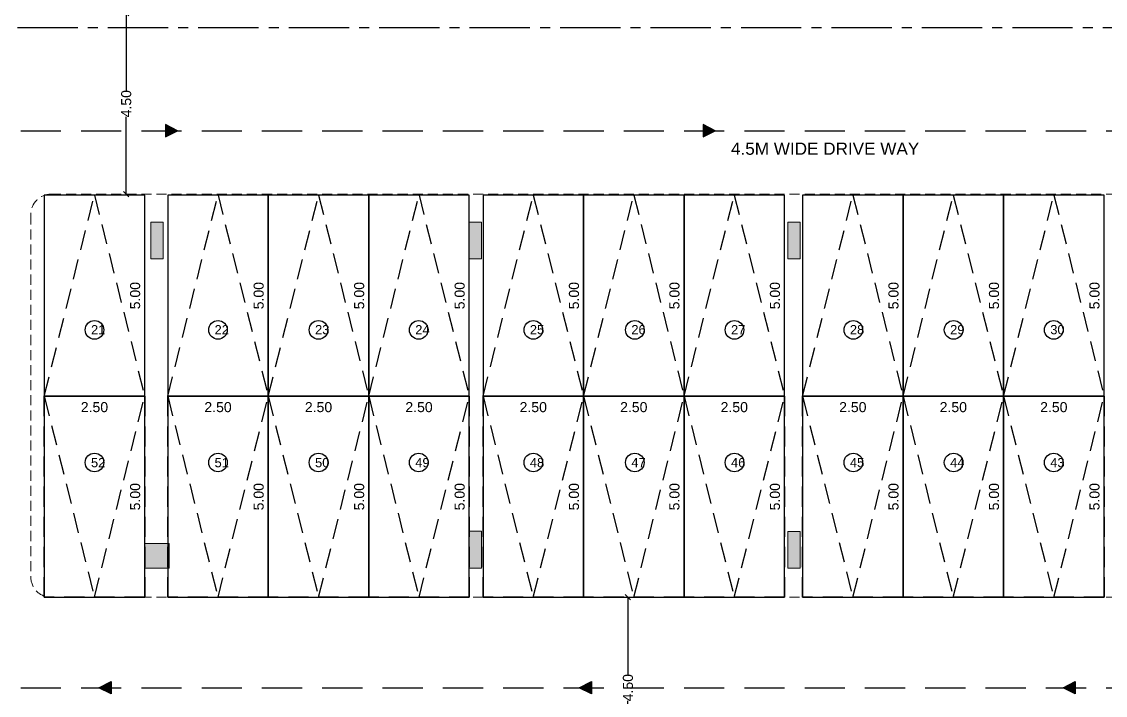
# Model space of a CAD drawing. Header units: metres. Extents: x 71870 to 72053, y 12512 to 13084.
# Drawn here: x 71914.76 to 71941.71, y 13051.27 to 13068.02 of the extents above; entities that cross this region are included whole.
import ezdxf

# ---------------------------------------------------------------- set-up
doc = ezdxf.new("R2010")
doc.units = ezdxf.units.M
doc.header["$MEASUREMENT"] = 0
for name, pattern in [('CENTER2', [1.125, 0.75, -0.125, 0.125, -0.125]), ('DASHED2', [0.375, 0.25, -0.125]), ('Dim Line', [0.375, 0.25, -0.125])]:
    doc.linetypes.add(name, pattern=pattern)
doc.layers.get('Defpoints').update_dxf_attribs({"color": 6, "lineweight": 0})
doc.layers.add('02_FB_WALL', color=7, linetype='Continuous', lineweight=30)
doc.layers.add('COL', color=1, linetype='Continuous', lineweight=18)
doc.layers.add('ANGULAR_PARKING_SLOT_1', color=6, linetype='Continuous')
doc.styles.add('century Gothic', font='arial.ttf')
doc.dimstyles.new('STAND', dxfattribs={"dimtxt": 0.25, "dimasz": 0.13, "dimexe": 0, "dimexo": 0, "dimgap": 0, "dimtad": 0, "dimzin": 0, "dimdsep": 46, "dimtxsty": 'century Gothic', "dimblk": 'OBLIQUE', "dimcen": 0.15, "dimse1": 1, "dimse2": 1, "dimclrd": 5, "dimclre": 7, "dimclrt": 5, "dimazin": 0, "dimtfac": 1, "dimtofl": 0, "dimtmove": 0, "dimatfit": 3, "dimfxl": 0, "dimtolj": 1, "dimtzin": 0, "dimlwd": -1, "dimlwe": -1, "dimarcsym": 0})

# ---------------------------------------------------------------- blocks, each defined once
blk = doc.blocks.new('A$C493907E4')
at = {"layer": 'COL'}
h = blk.add_hatch(color=8, dxfattribs=at)
h.dxf.hatch_style = 1
h.paths.add_polyline_path([(12, 36), (12, 0), (0, 0), (0, 36)])
at = {"layer": 'COL', "ltscale": 0.02}
blk.add_lwpolyline([(12, 36), (12, 0), (0, 0), (0, 36)], close=True, dxfattribs=at)
blk = doc.blocks.new('*U3')
at = {"layer": 'COL'}
h = blk.add_hatch(color=8, dxfattribs=at)
h.dxf.hatch_style = 1
h.paths.add_polyline_path([(2704.9, 761), (2704.9, 737), (2680.9, 737), (2680.9, 761)])
at = {"layer": 'COL', "ltscale": 0.02}
blk.add_lwpolyline([(2704.9, 761), (2704.9, 737), (2680.9, 737), (2680.9, 761)], close=True, dxfattribs=at)
blk = doc.blocks.new('arrowww')
at = {"layer": '02_FB_WALL'}
h = blk.add_hatch(color=252, dxfattribs=at)
h.dxf.hatch_style = 1
h.paths.add_polyline_path([(156792.6, 14158.6), (156780.6, 14164.6), (156792.6, 14170.6)])
at = {"layer": '02_FB_WALL', "color": 252}
blk.add_lwpolyline([(156792.6, 14158.6), (156780.6, 14164.6), (156792.6, 14170.6)], close=True, dxfattribs=at)
blk = doc.blocks.new('*D338')
at = {"layer": 'Defpoints', "color": 0, "lineweight": 25}
for p in [(71923.152, 13058.706), (71923.39, 13058.706), (71923.39, 13053.706)]:
    blk.add_point(p, dxfattribs=at)
at = {"color": 5, "lineweight": 25, "insert": (71923.152, 13056.206), "char_height": 0.25, "attachment_point": 5, "rotation": 90, "style": 'century Gothic'}
blk.add_mtext('\\A1;5.00', dxfattribs=at)
blk = doc.blocks.new('_Oblique')
at = {"color": 0, "linetype": 'ByBlock', "lineweight": -2}
blk.add_line((-0.5, -0.5), (0.5, 0.5), dxfattribs=at)
blk = doc.blocks.new('*D339')
at = {"layer": 'Defpoints', "color": 0, "lineweight": 25}
for p in [(71920.89, 13058.706), (71923.39, 13058.706), (71920.89, 13058.432)]:
    blk.add_point(p, dxfattribs=at)
at = {"color": 5, "lineweight": 25, "insert": (71922.14, 13058.432), "char_height": 0.25, "attachment_point": 5, "style": 'century Gothic'}
blk.add_mtext('\\A1;2.50', dxfattribs=at)
blk = doc.blocks.new('*D340')
at = {"layer": 'Defpoints', "color": 0, "lineweight": 25}
for p in [(71925.652, 13058.706), (71925.89, 13058.706), (71925.89, 13053.706)]:
    blk.add_point(p, dxfattribs=at)
at = {"color": 5, "lineweight": 25, "insert": (71925.652, 13056.206), "char_height": 0.25, "attachment_point": 5, "rotation": 90, "style": 'century Gothic'}
blk.add_mtext('\\A1;5.00', dxfattribs=at)
blk = doc.blocks.new('*D341')
at = {"layer": 'Defpoints', "color": 0, "lineweight": 25}
for p in [(71923.39, 13058.706), (71925.89, 13058.706), (71923.39, 13058.432)]:
    blk.add_point(p, dxfattribs=at)
at = {"color": 5, "lineweight": 25, "insert": (71924.64, 13058.432), "char_height": 0.25, "attachment_point": 5, "style": 'century Gothic'}
blk.add_mtext('\\A1;2.50', dxfattribs=at)
blk = doc.blocks.new('*D342')
at = {"layer": 'Defpoints', "color": 0, "lineweight": 25}
for p in [(71928.495, 13058.706), (71928.732, 13058.706), (71928.732, 13053.706)]:
    blk.add_point(p, dxfattribs=at)
at = {"color": 5, "lineweight": 25, "insert": (71928.495, 13056.206), "char_height": 0.25, "attachment_point": 5, "rotation": 90, "style": 'century Gothic'}
blk.add_mtext('\\A1;5.00', dxfattribs=at)
blk = doc.blocks.new('*D343')
at = {"layer": 'Defpoints', "color": 0, "lineweight": 25}
for p in [(71926.232, 13058.706), (71928.732, 13058.706), (71926.232, 13058.432)]:
    blk.add_point(p, dxfattribs=at)
at = {"color": 5, "lineweight": 25, "insert": (71927.482, 13058.432), "char_height": 0.25, "attachment_point": 5, "style": 'century Gothic'}
blk.add_mtext('\\A1;2.50', dxfattribs=at)
blk = doc.blocks.new('*D344')
at = {"layer": 'Defpoints', "color": 0, "lineweight": 25}
for p in [(71930.995, 13058.706), (71931.232, 13058.706), (71931.232, 13053.706)]:
    blk.add_point(p, dxfattribs=at)
at = {"color": 5, "lineweight": 25, "insert": (71930.995, 13056.206), "char_height": 0.25, "attachment_point": 5, "rotation": 90, "style": 'century Gothic'}
blk.add_mtext('\\A1;5.00', dxfattribs=at)
blk = doc.blocks.new('*D345')
at = {"layer": 'Defpoints', "color": 0, "lineweight": 25}
for p in [(71928.732, 13058.706), (71931.232, 13058.706), (71928.732, 13058.432)]:
    blk.add_point(p, dxfattribs=at)
at = {"color": 5, "lineweight": 25, "insert": (71929.982, 13058.432), "char_height": 0.25, "attachment_point": 5, "style": 'century Gothic'}
blk.add_mtext('\\A1;2.50', dxfattribs=at)
blk = doc.blocks.new('*D346')
at = {"layer": 'Defpoints', "color": 0, "lineweight": 25}
for p in [(71933.495, 13058.706), (71933.732, 13058.706), (71933.732, 13053.706)]:
    blk.add_point(p, dxfattribs=at)
at = {"color": 5, "lineweight": 25, "insert": (71933.495, 13056.206), "char_height": 0.25, "attachment_point": 5, "rotation": 90, "style": 'century Gothic'}
blk.add_mtext('\\A1;5.00', dxfattribs=at)
blk = doc.blocks.new('*D347')
at = {"layer": 'Defpoints', "color": 0, "lineweight": 25}
for p in [(71931.232, 13058.706), (71933.732, 13058.706), (71931.232, 13058.432)]:
    blk.add_point(p, dxfattribs=at)
at = {"color": 5, "lineweight": 25, "insert": (71932.482, 13058.432), "char_height": 0.25, "attachment_point": 5, "style": 'century Gothic'}
blk.add_mtext('\\A1;2.50', dxfattribs=at)
blk = doc.blocks.new('*D348')
at = {"layer": 'Defpoints', "color": 0, "lineweight": 25}
for p in [(71936.444, 13058.706), (71936.681, 13058.706), (71936.681, 13053.706)]:
    blk.add_point(p, dxfattribs=at)
at = {"color": 5, "lineweight": 25, "insert": (71936.444, 13056.206), "char_height": 0.25, "attachment_point": 5, "rotation": 90, "style": 'century Gothic'}
blk.add_mtext('\\A1;5.00', dxfattribs=at)
blk = doc.blocks.new('*D349')
at = {"layer": 'Defpoints', "color": 0, "lineweight": 25}
for p in [(71934.181, 13058.706), (71936.681, 13058.706), (71934.181, 13058.432)]:
    blk.add_point(p, dxfattribs=at)
at = {"color": 5, "lineweight": 25, "insert": (71935.431, 13058.432), "char_height": 0.25, "attachment_point": 5, "style": 'century Gothic'}
blk.add_mtext('\\A1;2.50', dxfattribs=at)
blk = doc.blocks.new('*D350')
at = {"layer": 'Defpoints', "color": 0, "lineweight": 25}
for p in [(71938.944, 13058.706), (71939.181, 13058.706), (71939.181, 13053.706)]:
    blk.add_point(p, dxfattribs=at)
at = {"color": 5, "lineweight": 25, "insert": (71938.944, 13056.206), "char_height": 0.25, "attachment_point": 5, "rotation": 90, "style": 'century Gothic'}
blk.add_mtext('\\A1;5.00', dxfattribs=at)
blk = doc.blocks.new('*D351')
at = {"layer": 'Defpoints', "color": 0, "lineweight": 25}
for p in [(71936.681, 13058.706), (71939.181, 13058.706), (71936.681, 13058.432)]:
    blk.add_point(p, dxfattribs=at)
at = {"color": 5, "lineweight": 25, "insert": (71937.931, 13058.432), "char_height": 0.25, "attachment_point": 5, "style": 'century Gothic'}
blk.add_mtext('\\A1;2.50', dxfattribs=at)
blk = doc.blocks.new('*D352')
at = {"layer": 'Defpoints', "color": 0, "lineweight": 25}
for p in [(71941.444, 13058.706), (71941.681, 13058.706), (71941.681, 13053.706)]:
    blk.add_point(p, dxfattribs=at)
at = {"color": 5, "lineweight": 25, "insert": (71941.444, 13056.206), "char_height": 0.25, "attachment_point": 5, "rotation": 90, "style": 'century Gothic'}
blk.add_mtext('\\A1;5.00', dxfattribs=at)
blk = doc.blocks.new('*D353')
at = {"layer": 'Defpoints', "color": 0, "lineweight": 25}
for p in [(71939.181, 13058.706), (71941.681, 13058.706), (71939.181, 13058.432)]:
    blk.add_point(p, dxfattribs=at)
at = {"color": 5, "lineweight": 25, "insert": (71940.431, 13058.432), "char_height": 0.25, "attachment_point": 5, "style": 'century Gothic'}
blk.add_mtext('\\A1;2.50', dxfattribs=at)
blk = doc.blocks.new('*D390')
at = {"layer": 'Defpoints', "color": 0, "lineweight": 25}
for p in [(71923.39, 13063.706), (71923.152, 13058.706), (71923.39, 13058.706)]:
    blk.add_point(p, dxfattribs=at)
at = {"color": 5, "lineweight": 25, "insert": (71923.152, 13061.206), "char_height": 0.25, "attachment_point": 5, "rotation": 90, "style": 'century Gothic'}
blk.add_mtext('\\A1;5.00', dxfattribs=at)
blk = doc.blocks.new('*D391')
at = {"layer": 'Defpoints', "color": 0, "lineweight": 25}
for p in [(71925.89, 13063.706), (71925.652, 13058.706), (71925.89, 13058.706)]:
    blk.add_point(p, dxfattribs=at)
at = {"color": 5, "lineweight": 25, "insert": (71925.652, 13061.206), "char_height": 0.25, "attachment_point": 5, "rotation": 90, "style": 'century Gothic'}
blk.add_mtext('\\A1;5.00', dxfattribs=at)
blk = doc.blocks.new('*D392')
at = {"layer": 'Defpoints', "color": 0, "lineweight": 25}
for p in [(71928.732, 13063.706), (71928.495, 13058.706), (71928.732, 13058.706)]:
    blk.add_point(p, dxfattribs=at)
at = {"color": 5, "lineweight": 25, "insert": (71928.495, 13061.206), "char_height": 0.25, "attachment_point": 5, "rotation": 90, "style": 'century Gothic'}
blk.add_mtext('\\A1;5.00', dxfattribs=at)
blk = doc.blocks.new('*D393')
at = {"layer": 'Defpoints', "color": 0, "lineweight": 25}
for p in [(71931.232, 13063.706), (71930.995, 13058.706), (71931.232, 13058.706)]:
    blk.add_point(p, dxfattribs=at)
at = {"color": 5, "lineweight": 25, "insert": (71930.995, 13061.206), "char_height": 0.25, "attachment_point": 5, "rotation": 90, "style": 'century Gothic'}
blk.add_mtext('\\A1;5.00', dxfattribs=at)
blk = doc.blocks.new('*D394')
at = {"layer": 'Defpoints', "color": 0, "lineweight": 25}
for p in [(71933.732, 13063.706), (71933.495, 13058.706), (71933.732, 13058.706)]:
    blk.add_point(p, dxfattribs=at)
at = {"color": 5, "lineweight": 25, "insert": (71933.495, 13061.206), "char_height": 0.25, "attachment_point": 5, "rotation": 90, "style": 'century Gothic'}
blk.add_mtext('\\A1;5.00', dxfattribs=at)
blk = doc.blocks.new('*D395')
at = {"layer": 'Defpoints', "color": 0, "lineweight": 25}
for p in [(71936.681, 13063.706), (71936.444, 13058.706), (71936.681, 13058.706)]:
    blk.add_point(p, dxfattribs=at)
at = {"color": 5, "lineweight": 25, "insert": (71936.444, 13061.206), "char_height": 0.25, "attachment_point": 5, "rotation": 90, "style": 'century Gothic'}
blk.add_mtext('\\A1;5.00', dxfattribs=at)
blk = doc.blocks.new('*D396')
at = {"layer": 'Defpoints', "color": 0, "lineweight": 25}
for p in [(71939.181, 13063.706), (71938.944, 13058.706), (71939.181, 13058.706)]:
    blk.add_point(p, dxfattribs=at)
at = {"color": 5, "lineweight": 25, "insert": (71938.944, 13061.206), "char_height": 0.25, "attachment_point": 5, "rotation": 90, "style": 'century Gothic'}
blk.add_mtext('\\A1;5.00', dxfattribs=at)
blk = doc.blocks.new('*D397')
at = {"layer": 'Defpoints', "color": 0, "lineweight": 25}
for p in [(71941.681, 13063.706), (71941.444, 13058.706), (71941.681, 13058.706)]:
    blk.add_point(p, dxfattribs=at)
at = {"color": 5, "lineweight": 25, "insert": (71941.444, 13061.206), "char_height": 0.25, "attachment_point": 5, "rotation": 90, "style": 'century Gothic'}
blk.add_mtext('\\A1;5.00', dxfattribs=at)
blk = doc.blocks.new('*D405')
at = {"color": 5}
for p, q in [((71917.357, 13068.229), (71917.357, 13066.308)), ((71917.357, 13063.729), (71917.357, 13065.649))]:
    blk.add_line(p, q, dxfattribs=at)
at = {"layer": 'Defpoints', "color": 0, "lineweight": 25}
for p in [(71917.357, 13068.229), (71917.357, 13068.229), (71917.357, 13063.729)]:
    blk.add_point(p, dxfattribs=at)
at = {"color": 5, "xscale": 0.13, "yscale": 0.13, "zscale": 0.13}
for p, rotation in [((71917.357, 13068.229), 90), ((71917.357, 13063.729), 270)]:
    blk.add_blockref('_Oblique', p, dxfattribs=dict(at, rotation=rotation))
at = {"color": 5, "lineweight": 25, "insert": (71917.357, 13065.979), "char_height": 0.25, "attachment_point": 5, "rotation": 90, "style": 'century Gothic'}
blk.add_mtext('\\A1;4.50', dxfattribs=at)
blk = doc.blocks.new('*D406')
at = {"color": 5}
for p, q in [((71929.837, 13053.706), (71929.837, 13051.786)), ((71929.837, 13049.207), (71929.837, 13051.128))]:
    blk.add_line(p, q, dxfattribs=at)
at = {"layer": 'Defpoints', "color": 0, "lineweight": 25}
for p in [(71929.837, 13053.706), (71929.837, 13053.706), (71929.837, 13049.207)]:
    blk.add_point(p, dxfattribs=at)
at = {"color": 5, "xscale": 0.13, "yscale": 0.13, "zscale": 0.13}
for p, rotation in [((71929.837, 13053.706), 90), ((71929.837, 13049.207), 270)]:
    blk.add_blockref('_Oblique', p, dxfattribs=dict(at, rotation=rotation))
at = {"color": 5, "lineweight": 25, "insert": (71929.837, 13051.457), "char_height": 0.25, "attachment_point": 5, "rotation": 90, "style": 'century Gothic'}
blk.add_mtext('\\A1;4.50', dxfattribs=at)
blk = doc.blocks.new('*D448')
at = {"layer": 'Defpoints', "color": 0, "lineweight": 25}
for p in [(71920.652, 13058.706), (71920.89, 13058.706), (71920.89, 13053.706)]:
    blk.add_point(p, dxfattribs=at)
at = {"color": 5, "lineweight": 25, "insert": (71920.652, 13056.206), "char_height": 0.25, "attachment_point": 5, "rotation": 90, "style": 'century Gothic'}
blk.add_mtext('\\A1;5.00', dxfattribs=at)
blk = doc.blocks.new('*D449')
at = {"layer": 'Defpoints', "color": 0, "lineweight": 25}
for p in [(71918.39, 13058.706), (71920.89, 13058.706), (71918.39, 13058.432)]:
    blk.add_point(p, dxfattribs=at)
at = {"color": 5, "lineweight": 25, "insert": (71919.64, 13058.432), "char_height": 0.25, "attachment_point": 5, "style": 'century Gothic'}
blk.add_mtext('\\A1;2.50', dxfattribs=at)
blk = doc.blocks.new('*D450')
at = {"layer": 'Defpoints', "color": 0, "lineweight": 25}
for p in [(71920.89, 13063.706), (71920.652, 13058.706), (71920.89, 13058.706)]:
    blk.add_point(p, dxfattribs=at)
at = {"color": 5, "lineweight": 25, "insert": (71920.652, 13061.206), "char_height": 0.25, "attachment_point": 5, "rotation": 90, "style": 'century Gothic'}
blk.add_mtext('\\A1;5.00', dxfattribs=at)
blk = doc.blocks.new('*D451')
at = {"layer": 'Defpoints', "color": 0, "lineweight": 25}
for p in [(71917.579, 13058.706), (71917.816, 13058.706), (71917.816, 13053.706)]:
    blk.add_point(p, dxfattribs=at)
at = {"color": 5, "lineweight": 25, "insert": (71917.579, 13056.206), "char_height": 0.25, "attachment_point": 5, "rotation": 90, "style": 'century Gothic'}
blk.add_mtext('\\A1;5.00', dxfattribs=at)
blk = doc.blocks.new('*D452')
at = {"layer": 'Defpoints', "color": 0, "lineweight": 25}
for p in [(71915.316, 13058.706), (71917.816, 13058.706), (71915.316, 13058.432)]:
    blk.add_point(p, dxfattribs=at)
at = {"color": 5, "lineweight": 25, "insert": (71916.566, 13058.432), "char_height": 0.25, "attachment_point": 5, "style": 'century Gothic'}
blk.add_mtext('\\A1;2.50', dxfattribs=at)
blk = doc.blocks.new('*D453')
at = {"layer": 'Defpoints', "color": 0, "lineweight": 25}
for p in [(71917.816, 13063.706), (71917.579, 13058.706), (71917.816, 13058.706)]:
    blk.add_point(p, dxfattribs=at)
at = {"color": 5, "lineweight": 25, "insert": (71917.579, 13061.206), "char_height": 0.25, "attachment_point": 5, "rotation": 90, "style": 'century Gothic'}
blk.add_mtext('\\A1;5.00', dxfattribs=at)

msp = doc.modelspace()

# ---------------------------------------------------------------- linework, layer by layer
at = {"linetype": 'Dim Line', "ltscale": 4}
for p, q in [((71913.23324, 13065.3082), (71958.05464, 13065.3082)), ((71913.23326, 13051.45554), (71959.46074, 13051.45783))]:
    msp.add_line(p, q, dxfattribs=at)
at = {"color": 32, "linetype": 'Dim Line', "lineweight": 9}
for p, q in [((71915.48324, 13063.72861), (71957.55464, 13063.72861)), ((71914.98324, 13063.22861), (71914.98324, 13054.20565)), ((71915.48326, 13053.70565), (71957.55466, 13053.70773))]:
    msp.add_line(p, q, dxfattribs=at)
at = {"color": 1, "linetype": 'CENTER2', "lineweight": 25, "ltscale": 2}
msp.add_lwpolyline([(71907.89965, 13067.87402), (71970.37441, 13067.87402)], dxfattribs=at)
at = {"color": 4, "linetype": 'DASHED2', "lineweight": 25, "ltscale": 2}
for points in [[(71915.31602, 13058.7058), (71917.81602, 13058.7058), (71917.81602, 13063.7058), (71915.31602, 13063.7058)], [(71918.38957, 13058.7058), (71920.88957, 13058.7058), (71920.88957, 13063.7058), (71918.38957, 13063.7058)], [(71920.88957, 13058.7058), (71923.38957, 13058.7058), (71923.38957, 13063.7058), (71920.88957, 13063.7058)], [(71923.38957, 13058.7058), (71925.88957, 13058.7058), (71925.88957, 13063.7058), (71923.38957, 13063.7058)], [(71926.23245, 13058.7058), (71928.73245, 13058.7058), (71928.73245, 13063.7058), (71926.23245, 13063.7058)], [(71928.73245, 13058.7058), (71931.23245, 13058.7058), (71931.23245, 13063.7058), (71928.73245, 13063.7058)], [(71931.23245, 13058.7058), (71933.73245, 13058.7058), (71933.73245, 13063.7058), (71931.23245, 13063.7058)], [(71934.18101, 13058.7058), (71936.68101, 13058.7058), (71936.68101, 13063.7058), (71934.18101, 13063.7058)], [(71936.68101, 13058.7058), (71939.18101, 13058.7058), (71939.18101, 13063.7058), (71936.68101, 13063.7058)], [(71939.18101, 13058.7058), (71941.68101, 13058.7058), (71941.68101, 13063.7058), (71939.18101, 13063.7058)], [(71915.31602, 13058.7058), (71917.81602, 13058.7058), (71917.81602, 13053.7058), (71915.31602, 13053.7058)], [(71918.38957, 13058.7058), (71920.88957, 13058.7058), (71920.88957, 13053.7058), (71918.38957, 13053.7058)], [(71920.88957, 13058.7058), (71923.38957, 13058.7058), (71923.38957, 13053.7058), (71920.88957, 13053.7058)], [(71923.38957, 13058.7058), (71925.88957, 13058.7058), (71925.88957, 13053.7058), (71923.38957, 13053.7058)], [(71926.23245, 13058.7058), (71928.73245, 13058.7058), (71928.73245, 13053.7058), (71926.23245, 13053.7058)], [(71928.73245, 13058.7058), (71931.23245, 13058.7058), (71931.23245, 13053.7058), (71928.73245, 13053.7058)], [(71931.23245, 13058.7058), (71933.73245, 13058.7058), (71933.73245, 13053.7058), (71931.23245, 13053.7058)], [(71934.18101, 13058.7058), (71936.68101, 13058.7058), (71936.68101, 13053.7058), (71934.18101, 13053.7058)], [(71936.68101, 13058.7058), (71939.18101, 13058.7058), (71939.18101, 13053.7058), (71936.68101, 13053.7058)], [(71939.18101, 13058.7058), (71941.68101, 13058.7058), (71941.68101, 13053.7058), (71939.18101, 13053.7058)]]:
    msp.add_lwpolyline(points, close=True, dxfattribs=at)
for points in [[(71915.31602, 13058.7058), (71916.56602, 13063.7058), (71917.81602, 13058.7058)], [(71918.38957, 13058.7058), (71919.63957, 13063.7058), (71920.88957, 13058.7058)], [(71920.88957, 13058.7058), (71922.13957, 13063.7058), (71923.38957, 13058.7058)], [(71923.38957, 13058.7058), (71924.63957, 13063.7058), (71925.88957, 13058.7058)], [(71926.23245, 13058.7058), (71927.48245, 13063.7058), (71928.73245, 13058.7058)], [(71928.73245, 13058.7058), (71929.98245, 13063.7058), (71931.23245, 13058.7058)], [(71931.23245, 13058.7058), (71932.48245, 13063.7058), (71933.73245, 13058.7058)], [(71934.18101, 13058.7058), (71935.43101, 13063.7058), (71936.68101, 13058.7058)], [(71936.68101, 13058.7058), (71937.93101, 13063.7058), (71939.18101, 13058.7058)], [(71939.18101, 13058.7058), (71940.43101, 13063.7058), (71941.68101, 13058.7058)], [(71915.31602, 13058.7058), (71916.56602, 13053.7058), (71917.81602, 13058.7058)], [(71918.38957, 13058.7058), (71919.63957, 13053.7058), (71920.88957, 13058.7058)], [(71920.88957, 13058.7058), (71922.13957, 13053.7058), (71923.38957, 13058.7058)], [(71923.38957, 13058.7058), (71924.63957, 13053.7058), (71925.88957, 13058.7058)], [(71926.23245, 13058.7058), (71927.48245, 13053.7058), (71928.73245, 13058.7058)], [(71928.73245, 13058.7058), (71929.98245, 13053.7058), (71931.23245, 13058.7058)], [(71931.23245, 13058.7058), (71932.48245, 13053.7058), (71933.73245, 13058.7058)], [(71934.18101, 13058.7058), (71935.43101, 13053.7058), (71936.68101, 13058.7058)], [(71936.68101, 13058.7058), (71937.93101, 13053.7058), (71939.18101, 13058.7058)], [(71939.18101, 13058.7058), (71940.43101, 13053.7058), (71941.68101, 13058.7058)]]:
    msp.add_lwpolyline(points, dxfattribs=at)
at = {"color": 4, "linetype": 'Continuous', "lineweight": 25, "ltscale": 2}
for centre in [(71916.56628, 13060.35397), (71919.63984, 13060.35397), (71922.13984, 13060.35397), (71924.63243, 13060.35397), (71927.48354, 13060.35397), (71930.00743, 13060.35397), (71932.48647, 13060.35397), (71935.44418, 13060.35397), (71937.93822, 13060.35397), (71940.42906, 13060.35397), (71916.56628, 13057.05711), (71919.63984, 13057.05711), (71922.13984, 13057.05711), (71924.63243, 13057.05711), (71927.48354, 13057.05711), (71930.00743, 13057.05711), (71932.48647, 13057.05711), (71935.44418, 13057.05711), (71937.93822, 13057.05711), (71940.42906, 13057.05711)]:
    msp.add_circle(centre, 0.23145, dxfattribs=at)
at = {"color": 32, "linetype": 'Dim Line', "lineweight": 9}
for centre, start, end in [((71915.48324, 13063.22861), 90, 180), ((71915.48324, 13054.20565), 180, 270.00284)]:
    msp.add_arc(centre, 0.5, start, end, dxfattribs=at)
at = {"layer": 'ANGULAR_PARKING_SLOT_1', "color": 6, "lineweight": 25}
for points in [[(71915.31633, 13058.70543), (71917.81633, 13058.70543), (71917.81633, 13063.70518), (71915.31633, 13063.70518)], [(71918.38988, 13058.70543), (71920.88988, 13058.70543), (71920.88988, 13063.70518), (71918.38988, 13063.70518)], [(71920.88988, 13058.70543), (71923.38988, 13058.70543), (71923.38988, 13063.70518), (71920.88988, 13063.70518)], [(71923.39004, 13058.70543), (71925.89004, 13058.70543), (71925.89004, 13063.70518), (71923.39004, 13063.70518)], [(71926.23276, 13058.70543), (71928.73276, 13058.70543), (71928.73276, 13063.70518), (71926.23276, 13063.70518)], [(71928.73291, 13058.70543), (71931.23291, 13058.70543), (71931.23291, 13063.70518), (71928.73291, 13063.70518)], [(71931.23307, 13058.70543), (71933.73307, 13058.70543), (71933.73307, 13063.70518), (71931.23307, 13063.70518)], [(71934.18132, 13058.70543), (71936.68132, 13058.70543), (71936.68132, 13063.70518), (71934.18132, 13063.70518)], [(71936.68148, 13058.70543), (71939.18148, 13058.70543), (71939.18148, 13063.70518), (71936.68148, 13063.70518)], [(71939.18163, 13058.70543), (71941.68163, 13058.70543), (71941.68163, 13063.70518), (71939.18163, 13063.70518)], [(71915.31617, 13053.70605), (71917.81617, 13053.70605), (71917.81617, 13058.7058), (71915.31617, 13058.7058)], [(71918.38973, 13053.70605), (71920.88973, 13053.70605), (71920.88973, 13058.7058), (71918.38973, 13058.7058)], [(71920.88973, 13053.70605), (71923.38973, 13053.70605), (71923.38973, 13058.7058), (71920.88973, 13058.7058)], [(71923.38988, 13053.70605), (71925.88988, 13053.70605), (71925.88988, 13058.7058), (71923.38988, 13058.7058)], [(71926.2326, 13053.70605), (71928.7326, 13053.70605), (71928.7326, 13058.7058), (71926.2326, 13058.7058)], [(71928.73276, 13053.70605), (71931.23276, 13053.70605), (71931.23276, 13058.7058), (71928.73276, 13058.7058)], [(71931.23291, 13053.70605), (71933.73291, 13053.70605), (71933.73291, 13058.7058), (71931.23291, 13058.7058)], [(71934.18117, 13053.70605), (71936.68117, 13053.70605), (71936.68117, 13058.7058), (71934.18117, 13058.7058)], [(71936.68132, 13053.70605), (71939.18132, 13053.70605), (71939.18132, 13058.7058), (71936.68132, 13058.7058)], [(71939.18148, 13053.70605), (71941.68148, 13053.70605), (71941.68148, 13058.7058), (71939.18148, 13058.7058)]]:
    msp.add_lwpolyline(points, close=True, dxfattribs=at)

# ---------------------------------------------------------------- block references
at = {"yscale": 0.0254, "zscale": 0.0254}
for name, p, xscale, rotation in [('arrowww', (75900.89773, 12705.922), -0.0254, 0.0056798055196694), ('arrowww', (75914.27357, 12705.922), -0.0254, 0.0056798055196694), ('A$C493907E4', (71918.27322, 13063.03724), 0.0254, 180), ('A$C493907E4', (71926.19438, 13063.03724), 0.0254, 180), ('A$C493907E4', (71934.11827, 13063.03724), 0.0254, 180), ('A$C493907E4', (71926.19438, 13055.34705), 0.0254, 180), ('A$C493907E4', (71934.11827, 13055.34105), 0.0254, 180)]:
    msp.add_blockref(name, p, dxfattribs=dict(at, xscale=xscale, rotation=rotation))
at = {"xscale": 0.0254, "yscale": 0.0254, "zscale": 0.0254}
for name, p in [('*U3', (71849.72019, 13035.71277)), ('arrowww', (67934.4509, 12691.67473)), ('arrowww', (67946.39605, 12691.67532)), ('arrowww', (67958.43264, 12691.67592))]:
    msp.add_blockref(name, p, dxfattribs=at)

# ---------------------------------------------------------------- texts
at = {"insert": (71932.39979, 13065.01378), "char_height": 0.3048, "width": 5.0162186, "attachment_point": 1, "rotation": 0.000022, "style": 'century Gothic'}
msp.add_mtext('4.5M WIDE DRIVE WAY', dxfattribs=at)
at = {"color": 4, "linetype": 'Continuous', "lineweight": 25, "ltscale": 2, "char_height": 0.23, "width": 0.1616854, "style": 'century Gothic'}
for s, insert, attachment_point, rotation in [('21', (71916.47986, 13060.24251), 7, 359.999978), ('22', (71919.55342, 13060.24251), 7, 359.999978), ('23', (71922.05342, 13060.24251), 7, 359.999978), ('24', (71924.54601, 13060.24251), 7, 359.999978), ('25', (71927.39712, 13060.24251), 7, 359.999978), ('26', (71929.92101, 13060.24251), 7, 359.999978), ('27', (71932.40005, 13060.24251), 7, 359.999978), ('28', (71935.35776, 13060.24251), 7, 359.999978), ('29', (71937.8518, 13060.24251), 7, 359.999978), ('30', (71940.34264, 13060.24251), 7, 359.999978), ('52', (71916.47986, 13057.16857), 1, 0.000022), ('51', (71919.55342, 13057.16857), 1, 0.000022), ('50', (71922.05342, 13057.16857), 1, 0.000022), ('49', (71924.54601, 13057.16857), 1, 0.000022), ('48', (71927.39712, 13057.16857), 1, 0.000022), ('47', (71929.92101, 13057.16857), 1, 0.000022), ('46', (71932.40005, 13057.16857), 1, 0.000022), ('45', (71935.35776, 13057.16857), 1, 0.000022), ('44', (71937.8518, 13057.16857), 1, 0.000022), ('43', (71940.34264, 13057.16857), 1, 0.000022)]:
    msp.add_mtext(s, dxfattribs=dict(at, insert=insert, attachment_point=attachment_point, rotation=rotation))

# ---------------------------------------------------------------- dimensions: what is measured, and where the dimension line sits
at = {"lineweight": 25}
for base, p1, p2, picture, middle in [((71917.35712, 13068.22861), (71917.35712, 13063.72861), (71917.35712, 13068.22861), '*D405', (71917.35712, 13065.97861)), ((71929.83724, 13053.70636), (71929.83746, 13049.20743), (71929.83724, 13053.70636), '*D406', (71929.83724, 13051.4569))]:
    dim = msp.add_linear_dim(base=base, p1=p1, p2=p2, angle=90, dimstyle='STAND', dxfattribs=at)
    dim.commit()
    dim.dimension.update_dxf_attribs({"geometry": picture, "text_midpoint": middle})
for p1, p2, distance, picture, middle in [((71917.81602, 13063.7058), (71917.81602, 13058.7058), -0.23715, '*D453', (71917.57887, 13061.2058)), ((71920.88957, 13063.7058), (71920.88957, 13058.7058), -0.23715, '*D450', (71920.65243, 13061.2058)), ((71923.38957, 13063.7058), (71923.38957, 13058.7058), -0.23715, '*D390', (71923.15243, 13061.2058)), ((71925.88957, 13063.7058), (71925.88957, 13058.7058), -0.23715, '*D391', (71925.65243, 13061.2058)), ((71928.73245, 13063.7058), (71928.73245, 13058.7058), -0.23715, '*D392', (71928.4953, 13061.2058)), ((71931.23245, 13063.7058), (71931.23245, 13058.7058), -0.23715, '*D393', (71930.9953, 13061.2058)), ((71933.73245, 13063.7058), (71933.73245, 13058.7058), -0.23715, '*D394', (71933.4953, 13061.2058)), ((71936.68101, 13063.7058), (71936.68101, 13058.7058), -0.23715, '*D395', (71936.44386, 13061.2058)), ((71939.18101, 13063.7058), (71939.18101, 13058.7058), -0.23715, '*D396', (71938.94386, 13061.2058)), ((71941.68101, 13063.7058), (71941.68101, 13058.7058), -0.23715, '*D397', (71941.44386, 13061.2058)), ((71917.81602, 13058.7058), (71915.31602, 13058.7058), 0.2739, '*D452', (71916.56602, 13058.4319)), ((71917.81602, 13053.7058), (71917.81602, 13058.7058), 0.23715, '*D451', (71917.57887, 13056.2058)), ((71920.88957, 13058.7058), (71918.38957, 13058.7058), 0.2739, '*D449', (71919.63957, 13058.4319)), ((71920.88957, 13053.7058), (71920.88957, 13058.7058), 0.23715, '*D448', (71920.65243, 13056.2058)), ((71923.38957, 13058.7058), (71920.88957, 13058.7058), 0.2739, '*D339', (71922.13957, 13058.4319)), ((71923.38957, 13053.7058), (71923.38957, 13058.7058), 0.23715, '*D338', (71923.15243, 13056.2058)), ((71925.88957, 13058.7058), (71923.38957, 13058.7058), 0.2739, '*D341', (71924.63957, 13058.4319)), ((71925.88957, 13053.7058), (71925.88957, 13058.7058), 0.23715, '*D340', (71925.65243, 13056.2058)), ((71928.73245, 13058.7058), (71926.23245, 13058.7058), 0.2739, '*D343', (71927.48245, 13058.4319)), ((71928.73245, 13053.7058), (71928.73245, 13058.7058), 0.23715, '*D342', (71928.4953, 13056.2058)), ((71931.23245, 13058.7058), (71928.73245, 13058.7058), 0.2739, '*D345', (71929.98245, 13058.4319)), ((71931.23245, 13053.7058), (71931.23245, 13058.7058), 0.23715, '*D344', (71930.9953, 13056.2058)), ((71933.73245, 13058.7058), (71931.23245, 13058.7058), 0.2739, '*D347', (71932.48245, 13058.4319)), ((71933.73245, 13053.7058), (71933.73245, 13058.7058), 0.23715, '*D346', (71933.4953, 13056.2058)), ((71936.68101, 13058.7058), (71934.18101, 13058.7058), 0.2739, '*D349', (71935.43101, 13058.4319)), ((71936.68101, 13053.7058), (71936.68101, 13058.7058), 0.23715, '*D348', (71936.44386, 13056.2058)), ((71939.18101, 13058.7058), (71936.68101, 13058.7058), 0.2739, '*D351', (71937.93101, 13058.4319)), ((71939.18101, 13053.7058), (71939.18101, 13058.7058), 0.23715, '*D350', (71938.94386, 13056.2058)), ((71941.68101, 13058.7058), (71939.18101, 13058.7058), 0.2739, '*D353', (71940.43101, 13058.4319)), ((71941.68101, 13053.7058), (71941.68101, 13058.7058), 0.23715, '*D352', (71941.44386, 13056.2058))]:
    dim = msp.add_aligned_dim(p1=p1, p2=p2, distance=distance, dimstyle='STAND', override={"dimsd1": 1, "dimsd2": 1}, dxfattribs=at)
    dim.commit()
    dim.dimension.update_dxf_attribs({"geometry": picture, "text_midpoint": middle})

doc.saveas('drawing.dxf')
